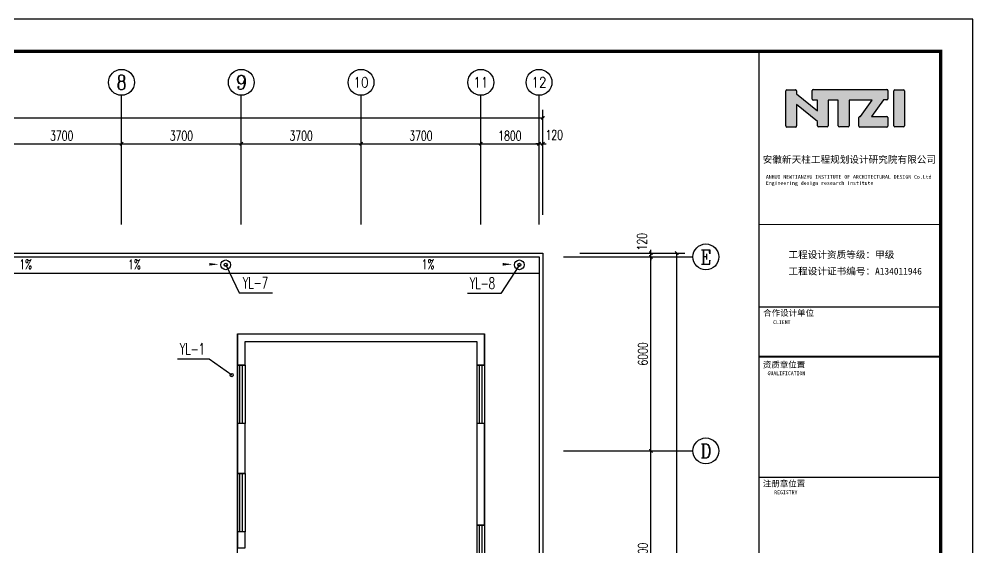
# Model space of a CAD drawing. Extents: x 343352 to 417652, y 770641 to 1036530.
# Drawn here: x 373278 to 402752, y 1020173 to 1036530 of the extents above; entities that cross this region are included whole.
import ezdxf
from ezdxf.enums import TextEntityAlignment as Align

# ---------------------------------------------------------------- set-up
doc = ezdxf.new("R2010")
doc.units = 0
doc.header["$LTSCALE"] = 1000
doc.header["$MEASUREMENT"] = 0
for name, color, linetype in [('AXIS', 3, 'Continuous'), ('AXIS_TEXT', 7, 'Continuous'), ('DIM_SYMB', 3, 'Continuous'), ('DIM_雨水', 3, 'Continuous'), ('PUB_TEXT', 7, 'Continuous'), ('PUB_TITLE', 4, 'Continuous'), ('VPIPE-雨水', 4, 'Continuous'), ('WALL', 9, 'Continuous'), ('WINDOW', 4, 'Continuous')]:
    doc.layers.add(name, color=color, linetype=linetype)
doc.styles.add('_TCH_AXIS', font='COMPLEX', dxfattribs={"bigfont": 'GBCBIG'})
doc.styles.add('_TCH_DIM', font='SIMPLEX', dxfattribs={"bigfont": 'GBCBIG'})
doc.styles.add('_TCH_DIM_T3', font='SIMPLEX', dxfattribs={"width": 0.705882, "bigfont": 'GBCBIG'})
doc.styles.add('_TWT_SERIAL', font='COMPLEX', dxfattribs={"width": 0.8, "height": 3.5, "bigfont": 'HZTXT'})
doc.styles.add('COMPLEX', font='COMPLEX')
doc.styles.add('TQ', font='')
doc.styles.get('TQ').set_extended_font_data('SimSun')
doc.dimstyles.new('_TCH_ARCH&&100', dxfattribs={"dimtxt": 297.5, "dimasz": 100, "dimexe": 250, "dimexo": 300, "dimgap": 100, "dimtad": 1, "dimdec": 0, "dimzin": 0, "dimdsep": 46, "dimtxsty": '_TCH_DIM_T3', "dimblk": 'ARCHTICK', "dimcen": 0.09, "dimclrt": 7, "dimazin": 2, "dimtfac": 1, "dimtdec": 0, "dimtix": 1, "dimtmove": 2, "dimatfit": 3, "dimfxl": 0, "dimtolj": 1, "dimtzin": 0, "dimarcsym": 0})

# ---------------------------------------------------------------- blocks, each defined once
blk = doc.blocks.new('_ArchTick')
at = {"color": 0, "linetype": 'ByBlock', "const_width": 0.4}
blk.add_lwpolyline([(-0.5, -0.5), (0.5, 0.5)], dxfattribs=at)
blk = doc.blocks.new('*D38')
at = {"layer": 'AXIS', "color": 0, "lineweight": -2}
for p, q in [((390601, 1023173), (393051, 1023173)), ((392801, 1016773), (392801, 1023173)), ((390601, 1016773), (393051, 1016773))]:
    blk.add_line(p, q, dxfattribs=at)
at = {"layer": 'Defpoints', "color": 0}
for p in [(390301, 1023173), (392801, 1023173), (390301, 1016773)]:
    blk.add_point(p, dxfattribs=at)
at = {"layer": 'AXIS', "color": 0, "lineweight": -2, "xscale": 100, "yscale": 100, "zscale": 100}
for p, rotation in [((392801, 1023173), 90), ((392801, 1016773), 270)]:
    blk.add_blockref('_ArchTick', p, dxfattribs=dict(at, rotation=rotation))
at = {"layer": 'AXIS', "color": 7, "insert": (392552, 1019973), "char_height": 297.5, "attachment_point": 5, "rotation": 90, "style": '_TCH_DIM_T3'}
blk.add_mtext('\\A1;6400', dxfattribs=at)
blk = doc.blocks.new('*D39')
at = {"layer": 'AXIS', "color": 0, "lineweight": -2}
for p, q in [((390601, 1029173), (393051, 1029173)), ((392801, 1023173), (392801, 1029173)), ((390601, 1023173), (393051, 1023173))]:
    blk.add_line(p, q, dxfattribs=at)
at = {"layer": 'Defpoints', "color": 0}
for p in [(390301, 1029173), (392801, 1029173), (390301, 1023173)]:
    blk.add_point(p, dxfattribs=at)
at = {"layer": 'AXIS', "color": 0, "lineweight": -2, "xscale": 100, "yscale": 100, "zscale": 100}
for p, rotation in [((392801, 1029173), 90), ((392801, 1023173), 270)]:
    blk.add_blockref('_ArchTick', p, dxfattribs=dict(at, rotation=rotation))
at = {"layer": 'AXIS', "color": 7, "insert": (392552, 1026173), "char_height": 297.5, "attachment_point": 5, "rotation": 90, "style": '_TCH_DIM_T3'}
blk.add_mtext('\\A1;6000', dxfattribs=at)
blk = doc.blocks.new('*D40')
at = {"layer": 'AXIS', "color": 0, "lineweight": -2}
for p, q in [((390601, 1029293), (393051, 1029293)), ((392801, 1029293), (392801, 1029393)), ((392801, 1029173), (392801, 1029293)), ((390601, 1029173), (393051, 1029173)), ((392801, 1029173), (392801, 1029073))]:
    blk.add_line(p, q, dxfattribs=at)
at = {"layer": 'Defpoints', "color": 0}
for p in [(390301, 1029293), (392801, 1029293), (390301, 1029173)]:
    blk.add_point(p, dxfattribs=at)
at = {"layer": 'AXIS', "color": 0, "lineweight": -2, "xscale": 100, "yscale": 100, "zscale": 100}
for p, rotation in [((392801, 1029293), 270), ((392801, 1029173), 90)]:
    blk.add_blockref('_ArchTick', p, dxfattribs=dict(at, rotation=rotation))
at = {"layer": 'AXIS', "color": 7, "insert": (392526, 1029643), "char_height": 297.5, "attachment_point": 5, "rotation": 90, "style": '_TCH_DIM_T3'}
blk.add_mtext('\\A1;120', dxfattribs=at)
blk = doc.blocks.new('*D41')
at = {"layer": 'AXIS', "color": 0, "lineweight": -2}
for p, q in [((390601, 1029293), (393851, 1029293)), ((393601, 1002053), (393601, 1029293)), ((390601, 1002053), (393851, 1002053))]:
    blk.add_line(p, q, dxfattribs=at)
at = {"layer": 'Defpoints', "color": 0}
for p in [(390301, 1029293), (393601, 1029293), (390301, 1002053)]:
    blk.add_point(p, dxfattribs=at)
at = {"layer": 'AXIS', "color": 0, "lineweight": -2, "xscale": 100, "yscale": 100, "zscale": 100}
for p, rotation in [((393601, 1029293), 90), ((393601, 1002053), 270)]:
    blk.add_blockref('_ArchTick', p, dxfattribs=dict(at, rotation=rotation))
at = {"layer": 'AXIS', "color": 7, "insert": (393352, 1015673), "char_height": 297.5, "attachment_point": 5, "rotation": 90, "style": '_TCH_DIM_T3'}
blk.add_mtext('\\A1;27240', dxfattribs=at)
blk = doc.blocks.new('*D56')
at = {"layer": 'AXIS', "color": 0, "lineweight": -2}
for p, q in [((372744, 1030473), (372744, 1032923)), ((376444, 1030473), (376444, 1032923)), ((372744, 1032673), (376444, 1032673))]:
    blk.add_line(p, q, dxfattribs=at)
at = {"layer": 'Defpoints', "color": 0}
for p in [(376444, 1032673), (372744, 1030173), (376444, 1030173)]:
    blk.add_point(p, dxfattribs=at)
at = {"layer": 'AXIS', "color": 0, "lineweight": -2, "xscale": 100, "yscale": 100, "zscale": 100, "rotation": 180}
blk.add_blockref('_ArchTick', (372744, 1032673), dxfattribs=at)
at = {"layer": 'AXIS', "color": 0, "lineweight": -2, "xscale": 100, "yscale": 100, "zscale": 100}
blk.add_blockref('_ArchTick', (376444, 1032673), dxfattribs=at)
at = {"layer": 'AXIS', "color": 7, "insert": (374594, 1032922), "char_height": 297.5, "attachment_point": 5, "style": '_TCH_DIM_T3'}
blk.add_mtext('\\A1;3700', dxfattribs=at)
blk = doc.blocks.new('*D57')
at = {"layer": 'AXIS', "color": 0, "lineweight": -2}
for p, q in [((376444, 1030473), (376444, 1032923)), ((380144, 1030473), (380144, 1032923)), ((376444, 1032673), (380144, 1032673))]:
    blk.add_line(p, q, dxfattribs=at)
at = {"layer": 'Defpoints', "color": 0}
for p in [(380144, 1032673), (376444, 1030173), (380144, 1030173)]:
    blk.add_point(p, dxfattribs=at)
at = {"layer": 'AXIS', "color": 0, "lineweight": -2, "xscale": 100, "yscale": 100, "zscale": 100, "rotation": 180}
blk.add_blockref('_ArchTick', (376444, 1032673), dxfattribs=at)
at = {"layer": 'AXIS', "color": 0, "lineweight": -2, "xscale": 100, "yscale": 100, "zscale": 100}
blk.add_blockref('_ArchTick', (380144, 1032673), dxfattribs=at)
at = {"layer": 'AXIS', "color": 7, "insert": (378294, 1032922), "char_height": 297.5, "attachment_point": 5, "style": '_TCH_DIM_T3'}
blk.add_mtext('\\A1;3700', dxfattribs=at)
blk = doc.blocks.new('*D58')
at = {"layer": 'AXIS', "color": 0, "lineweight": -2}
for p, q in [((380144, 1030473), (380144, 1032923)), ((383844, 1030473), (383844, 1032923)), ((380144, 1032673), (383844, 1032673))]:
    blk.add_line(p, q, dxfattribs=at)
at = {"layer": 'Defpoints', "color": 0}
for p in [(383844, 1032673), (380144, 1030173), (383844, 1030173)]:
    blk.add_point(p, dxfattribs=at)
at = {"layer": 'AXIS', "color": 0, "lineweight": -2, "xscale": 100, "yscale": 100, "zscale": 100, "rotation": 180}
blk.add_blockref('_ArchTick', (380144, 1032673), dxfattribs=at)
at = {"layer": 'AXIS', "color": 0, "lineweight": -2, "xscale": 100, "yscale": 100, "zscale": 100}
blk.add_blockref('_ArchTick', (383844, 1032673), dxfattribs=at)
at = {"layer": 'AXIS', "color": 7, "insert": (381994, 1032922), "char_height": 297.5, "attachment_point": 5, "style": '_TCH_DIM_T3'}
blk.add_mtext('\\A1;3700', dxfattribs=at)
blk = doc.blocks.new('*D59')
at = {"layer": 'AXIS', "color": 0, "lineweight": -2}
for p, q in [((383844, 1030473), (383844, 1032923)), ((387544, 1030473), (387544, 1032923)), ((383844, 1032673), (387544, 1032673))]:
    blk.add_line(p, q, dxfattribs=at)
at = {"layer": 'Defpoints', "color": 0}
for p in [(387544, 1032673), (383844, 1030173), (387544, 1030173)]:
    blk.add_point(p, dxfattribs=at)
at = {"layer": 'AXIS', "color": 0, "lineweight": -2, "xscale": 100, "yscale": 100, "zscale": 100, "rotation": 180}
blk.add_blockref('_ArchTick', (383844, 1032673), dxfattribs=at)
at = {"layer": 'AXIS', "color": 0, "lineweight": -2, "xscale": 100, "yscale": 100, "zscale": 100}
blk.add_blockref('_ArchTick', (387544, 1032673), dxfattribs=at)
at = {"layer": 'AXIS', "color": 7, "insert": (385694, 1032922), "char_height": 297.5, "attachment_point": 5, "style": '_TCH_DIM_T3'}
blk.add_mtext('\\A1;3700', dxfattribs=at)
blk = doc.blocks.new('*D60')
at = {"layer": 'AXIS', "color": 0, "lineweight": -2}
for p, q in [((387544, 1030473), (387544, 1032923)), ((389344, 1030473), (389344, 1032923)), ((387544, 1032673), (389344, 1032673))]:
    blk.add_line(p, q, dxfattribs=at)
at = {"layer": 'Defpoints', "color": 0}
for p in [(389344, 1032673), (387544, 1030173), (389344, 1030173)]:
    blk.add_point(p, dxfattribs=at)
at = {"layer": 'AXIS', "color": 0, "lineweight": -2, "xscale": 100, "yscale": 100, "zscale": 100, "rotation": 180}
blk.add_blockref('_ArchTick', (387544, 1032673), dxfattribs=at)
at = {"layer": 'AXIS', "color": 0, "lineweight": -2, "xscale": 100, "yscale": 100, "zscale": 100}
blk.add_blockref('_ArchTick', (389344, 1032673), dxfattribs=at)
at = {"layer": 'AXIS', "color": 7, "insert": (388444, 1032922), "char_height": 297.5, "attachment_point": 5, "style": '_TCH_DIM_T3'}
blk.add_mtext('\\A1;1800', dxfattribs=at)
blk = doc.blocks.new('*D61')
at = {"layer": 'AXIS', "color": 0, "lineweight": -2}
for p, q in [((389344, 1030473), (389344, 1032923)), ((389464, 1030473), (389464, 1032923)), ((389344, 1032673), (389244, 1032673)), ((389344, 1032673), (389464, 1032673)), ((389464, 1032673), (389564, 1032673))]:
    blk.add_line(p, q, dxfattribs=at)
at = {"layer": 'Defpoints', "color": 0}
for p in [(389464, 1032673), (389344, 1030173), (389464, 1030173)]:
    blk.add_point(p, dxfattribs=at)
at = {"layer": 'AXIS', "color": 0, "lineweight": -2, "xscale": 100, "yscale": 100, "zscale": 100}
blk.add_blockref('_ArchTick', (389344, 1032673), dxfattribs=at)
at = {"layer": 'AXIS', "color": 0, "lineweight": -2, "xscale": 100, "yscale": 100, "zscale": 100, "rotation": 180}
blk.add_blockref('_ArchTick', (389464, 1032673), dxfattribs=at)
at = {"layer": 'AXIS', "color": 7, "insert": (389814, 1032948), "char_height": 297.5, "attachment_point": 5, "style": '_TCH_DIM_T3'}
blk.add_mtext('\\A1;120', dxfattribs=at)
blk = doc.blocks.new('*D62')
at = {"layer": 'AXIS', "color": 0, "lineweight": -2}
for p, q in [((352224, 1030473), (352224, 1033723)), ((389464, 1030473), (389464, 1033723)), ((352224, 1033473), (389464, 1033473))]:
    blk.add_line(p, q, dxfattribs=at)
at = {"layer": 'Defpoints', "color": 0}
for p in [(389464, 1033473), (352224, 1030173), (389464, 1030173)]:
    blk.add_point(p, dxfattribs=at)
at = {"layer": 'AXIS', "color": 0, "lineweight": -2, "xscale": 100, "yscale": 100, "zscale": 100, "rotation": 180}
blk.add_blockref('_ArchTick', (352224, 1033473), dxfattribs=at)
at = {"layer": 'AXIS', "color": 0, "lineweight": -2, "xscale": 100, "yscale": 100, "zscale": 100}
blk.add_blockref('_ArchTick', (389464, 1033473), dxfattribs=at)
at = {"layer": 'AXIS', "color": 7, "insert": (370844, 1033722), "char_height": 297.5, "attachment_point": 5, "style": '_TCH_DIM_T3'}
blk.add_mtext('\\A1;37240', dxfattribs=at)
blk = doc.blocks.new('$TCHSYS$WIN2D')
for p, q in [((-0.5, 0.5), (0.5, 0.5)), ((-0.5, 0.5), (-0.5, -0.5)), ((0.5, 0.5), (0.5, -0.5)), ((0.5, 0.167), (-0.5, 0.167)), ((0.5, -0.167), (-0.5, -0.167)), ((-0.5, -0.5), (0.5, -0.5))]:
    blk.add_line(p, q)
blk = doc.blocks.new('_AXISO')
blk.add_circle((0, 0), 0.5)
at = {"layer": 'AXIS_TEXT', "style": 'COMPLEX', "width": 1.041667}
blk.add_attdef('A', text='', height=0.56, dxfattribs=at).set_placement((-0.25, -0.28), (0.25, -0.28), align=Align.FIT)

msp = doc.modelspace()

# ---------------------------------------------------------------- hatches: boundary and pattern name
h = msp.add_hatch(color=256)
h.paths.add_polyline_path([(397305.1, 1033891), (397951.7, 1033362.4), (397951.7, 1033225.1, 0.4142136), (397983.7, 1033193.1), (398246.8, 1033193.1, 0.4142136), (398278.8, 1033225.1), (398278.8, 1034024), (398592.5, 1034024), (398592.5, 1033226.4, 0.4142136), (398624.5, 1033194.4), (398894.5, 1033194.4, 0.4142136), (398926.5, 1033226.4), (398926.5, 1034023.9), (399639.1, 1034023.9), (399277, 1033512.7), (399254.9, 1033512.7, 0.4142136), (399222.9, 1033480.7), (399222.9, 1033218, 0.4142136), (399254.9, 1033186), (400095.2, 1033186, 0.4142136), (400127.2, 1033218), (400127.2, 1033482.9, 0.4142136), (400095.2, 1033514.9), (399615, 1033514.9), (399989.5, 1034028.8), (400096, 1034028.8, 0.4142136), (400128, 1034060.8), (400128, 1034321.3, 0.4142136), (400096, 1034353.3), (397817.4, 1034353.3, 0.4142136), (397785.4, 1034321.3), (397785.4, 1034054.7, 0.4142136), (397817.4, 1034022.7), (397948.5, 1034022.7), (397948.5, 1033694.5), (397303.3, 1034221.5), (397303.5, 1034310.1, 0.4148904), (397271.5, 1034342.1), (397003.5, 1034342.1, 0.4142136), (396971.5, 1034310.1), (396971.5, 1033222.9, 0.4142136), (397003.5, 1033190.9), (397273.1, 1033190.9, 0.4142136), (397305.1, 1033222.9)])
h.paths.add_polyline_path([(400309.2, 1033225.1, 0.4142136), (400341.2, 1033193.1), (400608.6, 1033193.1, 0.4142136), (400640.6, 1033225.1), (400640.6, 1034309.1, 0.4142136), (400608.6, 1034341.1), (400341.2, 1034341.1, 0.4142136), (400309.2, 1034309.1)])

# ---------------------------------------------------------------- linework, layer by layer
for p, q in [((396971.5, 1033222.9, 0), (396971.5, 1034310.1, 0)), ((397003.5, 1034342.1, 0), (397271.5, 1034342.1, 0)), ((397303.5, 1034310.1, 0), (397303.3, 1034221.5, 0)), ((397785.4, 1034054.7, 0), (397785.4, 1034321.3, 0)), ((397817.4, 1034353.3, 0), (400096, 1034353.3, 0)), ((400128, 1034321.3, 0), (400128, 1034060.8, 0)), ((400309.2, 1033225.1, 0), (400309.2, 1034309.1, 0)), ((400341.2, 1034341.1, 0), (400608.6, 1034341.1, 0)), ((400640.6, 1034309.1, 0), (400640.6, 1033225.1, 0)), ((397303.3, 1034221.5, 0), (397948.5, 1033694.5, 0)), ((397948.5, 1034022.7, 0), (397817.4, 1034022.7, 0)), ((397948.5, 1033694.5, 0), (397948.5, 1034022.7, 0)), ((398592.5, 1034024, 0), (398278.8, 1034024, 0)), ((398278.8, 1034024, 0), (398278.8, 1033225.1, 0)), ((398592.5, 1033226.4, 0), (398592.5, 1034024, 0)), ((399639.1, 1034023.9, 0), (398926.5, 1034023.9, 0)), ((398926.5, 1034023.9, 0), (398926.5, 1033226.4, 0)), ((399277, 1033512.7, 0), (399639.1, 1034023.9, 0)), ((399989.5, 1034028.8, 0), (399615, 1033514.9, 0)), ((400096, 1034028.8, 0), (399989.5, 1034028.8, 0)), ((397951.7, 1033362.4, 0), (397305.1, 1033891, 0)), ((397305.1, 1033891, 0), (397305.1, 1033222.9, 0)), ((399222.9, 1033218, 0), (399222.9, 1033480.7, 0)), ((399254.9, 1033512.7, 0), (399277, 1033512.7, 0)), ((399615, 1033514.9, 0), (400095.2, 1033514.9, 0)), ((400127.2, 1033482.9, 0), (400127.2, 1033218, 0)), ((397273.1, 1033190.9, 0), (397003.5, 1033190.9, 0)), ((397951.7, 1033225.1, 0), (397951.7, 1033362.4, 0)), ((398246.8, 1033193.1, 0), (397983.7, 1033193.1, 0)), ((398894.5, 1033194.4, 0), (398624.5, 1033194.4, 0)), ((400095.2, 1033186, 0), (399254.9, 1033186, 0)), ((400608.6, 1033193.1, 0), (400341.2, 1033193.1, 0)), ((354144.3, 1029173.3), (389344.3, 1029173.3)), ((354144.3, 1028673.3), (389344.3, 1028673.3))]:
    msp.add_line(p, q)
for points in [[(352224.3, 1029293.3), (389464.3, 1029293.3), (389464.3, 1002053.3), (352224.3, 1002053.3)], [(352344.3, 1029173.3), (389344.3, 1029173.3), (389344.3, 1002173.3), (352344.3, 1002173.3)], [(381824.3, 1002053.3), (381824.3, 1005753.3), (380024.3, 1005753.3), (380024.3, 1026793.3), (387664.3, 1026793.3), (387664.3, 1005993.3), (389464.3, 1005993.3), (389464.3, 1002053.3)]]:
    msp.add_lwpolyline(points, close=True)
for centre in [(379664.2, 1028929.4), (388737.5, 1028929.4)]:
    msp.add_circle(centre, 150)
for centre, start, end in [((397003.5, 1034310.1), 90, 180), ((397271.5, 1034310.1), 359.86763, 90), ((397817.4, 1034321.3), 90, 180), ((400096, 1034321.3), 0, 90), ((400341.2, 1034309.1), 90, 180), ((400608.6, 1034309.1), 0, 90), ((397817.4, 1034054.7), 180, 270), ((400096, 1034060.8), 270, 0), ((399254.9, 1033480.7), 90, 180), ((400095.2, 1033482.9), 0, 90), ((397003.5, 1033222.9), 180, 270), ((397273.1, 1033222.9), 270, 0), ((397983.7, 1033225.1), 180, 270), ((398246.8, 1033225.1), 270, 0), ((398624.5, 1033226.4), 180, 270), ((398894.5, 1033226.4), 270, 0), ((399254.9, 1033218), 180, 270), ((400095.2, 1033218), 270, 0), ((400341.2, 1033225.1), 180, 270), ((400608.6, 1033225.1), 270, 0)]:
    msp.add_arc(centre, 32, start, end)
at = {"layer": 'AXIS'}
for p, q in [((376444.3, 1030173.3), (376444.3, 1034173.3)), ((380144.3, 1030173.3), (380144.3, 1034173.3)), ((383844.3, 1030173.3), (383844.3, 1034173.3)), ((387544.3, 1030173.3), (387544.3, 1034173.3)), ((389344.3, 1030173.3), (389344.3, 1034173.3)), ((390100.6, 1029173.3), (394100.6, 1029173.3)), ((390100.6, 1023173.3), (394100.6, 1023173.3))]:
    msp.add_line(p, q, dxfattribs=at)
at = {"layer": 'DIM_SYMB'}
for points in [[(377089.7, 1028945.1, 0, 0, 0), (379452.2, 1028945.1, 0, 80, 0), (379152.2, 1028945.1, 0, 0, 0)], [(386163, 1028945.1, 0, 0, 0), (388525.5, 1028945.1, 0, 80, 0), (388225.5, 1028945.1, 0, 0, 0)]]:
    msp.add_lwpolyline(points, format="xyseb", dxfattribs=at)
at = {"layer": 'DIM_雨水'}
for p, q in [((379664.2, 1028929.4), (380077.9, 1028059.2)), ((388737.5, 1028929.4), (388160.8, 1028044.8)), ((380077.9, 1028059.2), (381104.1, 1028059.2)), ((388160.8, 1028044.8), (387134.6, 1028044.8)), ((379153.2, 1026014.6), (378174.9, 1026014.6)), ((379848.3, 1025518.8), (379153.2, 1026014.6))]:
    msp.add_line(p, q, dxfattribs=at)
at = {"layer": 'PUB_TEXT'}
for q in [(401016.6, 1035530.2), (401752.5, 1035000.7)]:
    msp.add_line((401752.5, 1035530.2), q, dxfattribs=at)
at = {"layer": 'PUB_TITLE'}
msp.add_line((401752.5, 1035530.2), (396142.5, 1035530.2), dxfattribs=at)
at = {"layer": 'PUB_TITLE', "lineweight": 40}
msp.add_line((396140, 1026095), (401750, 1026095), dxfattribs=at)
at = {"layer": 'PUB_TITLE'}
msp.add_lwpolyline([(343352.5, 994530.2), (402752.5, 994530.2), (402752.5, 1036530.2), (343352.5, 1036530.2)], close=True, dxfattribs=at)
at = {"layer": 'PUB_TITLE', "const_width": 100}
msp.add_lwpolyline([(345852.5, 995530.2), (401752.5, 995530.2), (401752.5, 1035530.2), (345852.5, 1035530.2)], close=True, dxfattribs=at)
at = {"layer": 'PUB_TITLE', "lineweight": 40}
for points, const_width in [([(396142.5, 1035530.2), (396142.5, 995530.2)], 42.5), ([(396142.5, 1030175.2), (401752.5, 1030175.2)], 25.5), ([(396142.5, 1027625.2), (401752.5, 1027625.2)], 42.5), ([(396142.5, 1026095.2), (401752.5, 1026095.2)], 42.5), ([(396140, 1022355), (401750, 1022355)], 42.5)]:
    msp.add_lwpolyline(points, dxfattribs=dict(at, const_width=const_width))
at = {"layer": 'VPIPE-雨水'}
for centre in [(379664.2, 1028929.4), (388737.5, 1028929.4), (379848.3, 1025518.8)]:
    msp.add_circle(centre, 50, dxfattribs=at)
at = {"layer": 'WALL'}
for p, q in [((380024.3, 1026793.3), (387664.3, 1026793.3)), ((380024.3, 1026793.3), (380024.3, 1025823.3)), ((387664.3, 1025823.3), (387664.3, 1026793.3)), ((380264.3, 1026553.3), (387424.3, 1026553.3)), ((380264.3, 1025823.3), (380264.3, 1026553.3)), ((387424.3, 1026553.3), (387424.3, 1025823.3)), ((380024.3, 1025823.3), (380264.3, 1025823.3)), ((387424.3, 1025823.3), (387664.3, 1025823.3)), ((380024.3, 1024023.3), (380024.3, 1022472.9)), ((380264.3, 1024023.3), (380024.3, 1024023.3)), ((380264.3, 1022472.9), (380264.3, 1024023.3)), ((387424.3, 1024023.3), (387424.3, 1020873.3)), ((387664.3, 1024023.3), (387424.3, 1024023.3)), ((387664.3, 1020873.3), (387664.3, 1024023.3)), ((380024.3, 1022472.9), (380264.3, 1022472.9)), ((387424.3, 1020873.3), (387664.3, 1020873.3)), ((380024.3, 1020672.9), (380024.3, 1020172.9)), ((380264.3, 1020672.9), (380024.3, 1020672.9)), ((380264.3, 1020172.9), (380264.3, 1020672.9)), ((380024.3, 1020172.9), (380264.3, 1020172.9))]:
    msp.add_line(p, q, dxfattribs=at)

# ---------------------------------------------------------------- block references
at = {"layer": 'AXIS'}
ref = msp.add_blockref('_AXISO', (376444.3, 1034573.3), dxfattribs=dict(at, xscale=800, yscale=800, zscale=800))
ref.add_attrib('A', '8', dxfattribs={"layer": 'AXIS_TEXT', "height": 452, "style": '_TCH_AXIS', "width": 1.097143}).set_placement((376279, 1034347.3), (376609.7, 1034347.3), align=Align.FIT)
ref = msp.add_blockref('_AXISO', (380144.3, 1034573.3), dxfattribs=dict(at, xscale=800, yscale=800, zscale=800))
ref.add_attrib('A', '9', dxfattribs={"layer": 'AXIS_TEXT', "height": 452, "style": '_TCH_AXIS', "width": 1.097143}).set_placement((379979, 1034347.3), (380309.7, 1034347.3), align=Align.FIT)
ref = msp.add_blockref('_AXISO', (383844.3, 1034573.3), dxfattribs=dict(at, xscale=800, yscale=800, zscale=800))
ref.add_attrib('A', '10', dxfattribs={"layer": 'AXIS_TEXT', "height": 316.03, "style": '_TCH_AXIS', "width": 1.05931}).set_placement((383613.2, 1034415.3), (384075.5, 1034415.3), align=Align.FIT)
ref = msp.add_blockref('_AXISO', (387544.3, 1034573.3), dxfattribs=dict(at, xscale=800, yscale=800, zscale=800))
ref.add_attrib('A', '11', dxfattribs={"layer": 'AXIS_TEXT', "height": 313.55, "style": '_TCH_AXIS', "width": 1.294798}).set_placement((387312.4, 1034416.6), (387776.3, 1034416.6), align=Align.FIT)
ref = msp.add_blockref('_AXISO', (389344.3, 1034573.3), dxfattribs=dict(at, xscale=800, yscale=800, zscale=800))
ref.add_attrib('A', '12', dxfattribs={"layer": 'AXIS_TEXT', "height": 313.55, "style": '_TCH_AXIS', "width": 1.071557}).set_placement((389112.4, 1034416.6), (389576.3, 1034416.6), align=Align.FIT)
ref = msp.add_blockref('_AXISO', (394500.6, 1029173.3), dxfattribs=dict(at, xscale=800, yscale=800, zscale=800))
ref.add_attrib('A', 'E', dxfattribs={"layer": 'AXIS_TEXT', "height": 448.3, "style": '_TCH_AXIS', "width": 0.982456}).set_placement((394332.8, 1028949.2), (394668.4, 1028949.2), align=Align.FIT)
ref = msp.add_blockref('_AXISO', (394500.6, 1023173.3), dxfattribs=dict(at, xscale=800, yscale=800, zscale=800))
ref.add_attrib('A', 'D', dxfattribs={"layer": 'AXIS_TEXT', "height": 448.3, "style": '_TCH_AXIS', "width": 0.924665}).set_placement((394332.8, 1022949.2), (394668.4, 1022949.2), align=Align.FIT)
at = {"layer": 'WINDOW', "xscale": 1800, "yscale": 240, "zscale": 1800, "rotation": 270}
for p in [(380144.3, 1024923.3), (387544.3, 1024923.3), (380144.3, 1021572.9), (387544.3, 1019973.3)]:
    msp.add_blockref('$TCHSYS$WIN2D', p, dxfattribs=at)

# ---------------------------------------------------------------- texts
at = {"layer": 'DIM_SYMB', "color": 7, "style": '_TCH_DIM', "width": 0.705882}
for p in [(373283.1, 1028796.3), (376644.7, 1028796.3), (385718, 1028796.3)]:
    msp.add_text('1%', height=297.5, dxfattribs=at).set_placement(p)
at = {"layer": 'DIM_雨水', "color": 7, "style": '_TWT_SERIAL', "width": 0.64}
for s, p in [('YL-7', (380191.4, 1028199.2)), ('YL-8', (387204.6, 1028184.8)), ('YL-1', (378244.9, 1026154.6))]:
    msp.add_text(s, height=350, dxfattribs=at).set_placement(p)
at = {"layer": 'PUB_TEXT', "char_height": 212.5, "attachment_point": 1, "style": 'TQ'}
for s, insert in [('安徽新天柱工程规划设计研究院有限公司 ', (396256.6, 1032293)), ('工程设计资质等级：甲级 ', (397052.4, 1029349.3)), ('工程设计证书编号：A134011946', (397052.4, 1028839.3))]:
    msp.add_mtext(s, dxfattribs=dict(at, insert=insert))
at = {"layer": 'PUB_TEXT', "attachment_point": 1, "style": 'TQ'}
for s, insert, char_height, width in [('ANHUI NEWTIANZHU INSTITUTE OF ARCHITECTURAL DESIGN Co.Ltd\\PEngineering design research institute', (396354.8, 1031707.8), 114.75, 5257.354), ('合作设计单位', (396271.9, 1027535.4), 187, 1749.26), ('CLIENT', (396578, 1027212.4), 114.75, 2399.55), ('资质章位置', (396261.2, 1025933.7), 187, 2125), ('GUALIFICATION', (396405.7, 1025631), 114.75, 2680.9), ('注册章位置', (396261.2, 1022258.4), 187, 1530), ('REGISTRY', (396609.8, 1021950.3), 114.75, 2399.55)]:
    msp.add_mtext(s, dxfattribs=dict(at, insert=insert, char_height=char_height, width=width))

# ---------------------------------------------------------------- dimensions: what is measured, and where the dimension line sits
at = {"layer": 'AXIS'}
for p1, p2, distance, picture, middle in [((352224.3, 1030173.3), (389464.3, 1030173.3), 3300, '*D62', (370844.3, 1033722.1)), ((372744.3, 1030173.3), (376444.3, 1030173.3), 2500, '*D56', (374594.3, 1032922.1)), ((376444.3, 1030173.3), (380144.3, 1030173.3), 2500, '*D57', (378294.3, 1032922.1)), ((380144.3, 1030173.3), (383844.3, 1030173.3), 2500, '*D58', (381994.3, 1032922.1)), ((383844.3, 1030173.3), (387544.3, 1030173.3), 2500, '*D59', (385694.3, 1032922.1)), ((387544.3, 1030173.3), (389344.3, 1030173.3), 2500, '*D60', (388444.3, 1032922.1)), ((390300.6, 1002053.3), (390300.6, 1029293.3), -3300, '*D41', (393351.8, 1015673.3)), ((390300.6, 1023173.3), (390300.6, 1029173.3), -2500, '*D39', (392551.8, 1026173.3)), ((390300.6, 1016773.3), (390300.6, 1023173.3), -2500, '*D38', (392551.8, 1019973.3))]:
    dim = msp.add_aligned_dim(p1=p1, p2=p2, distance=distance, dimstyle='_TCH_ARCH&&100', dxfattribs=at)
    dim.commit()
    dim.dimension.update_dxf_attribs({"geometry": picture, "text_midpoint": middle})
for base, p1, p2, angle, picture, middle in [((389464.3, 1032673.3), (389344.3, 1030173.3), (389464.3, 1030173.3), 0, '*D61', (389814.3, 1032948.3)), ((392800.6, 1029293.3), (390300.6, 1029173.3), (390300.6, 1029293.3), 90, '*D40', (392525.6, 1029643.3))]:
    dim = msp.add_linear_dim(base=base, p1=p1, p2=p2, angle=angle, dimstyle='_TCH_ARCH&&100', dxfattribs=at)
    dim.commit()
    dim.dimension.update_dxf_attribs({"geometry": picture, "text_midpoint": middle, "dimtype": 129})

doc.saveas('drawing.dxf')
